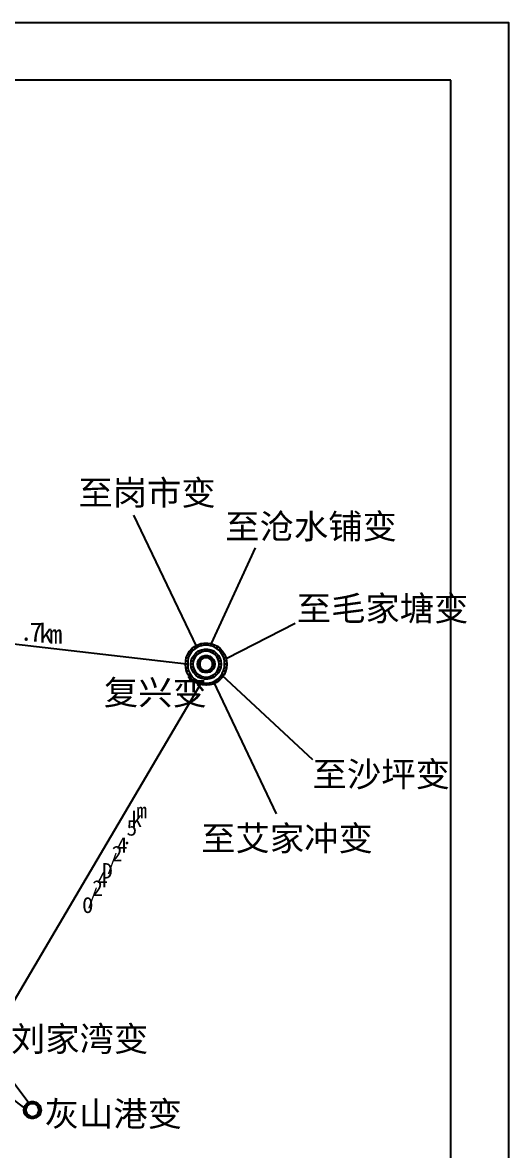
# Model space of a CAD drawing. Header units: metres. Extents: x 17 to 1341, y 17 to 859.
# Drawn here: x 969 to 1207, y 304 to 859 of the extents above; entities that cross this region are included whole.
import ezdxf

# ---------------------------------------------------------------- set-up
doc = ezdxf.new("R2010")
doc.units = ezdxf.units.M
for name, color, linetype in [('LINES', 7, 'Continuous'), ('POLYLINES', 4, 'Continuous'), ('RECTS', 7, 'Continuous'), ('TEXTS', 3, 'Continuous')]:
    doc.layers.add(name, color=color, linetype=linetype)

msp = doc.modelspace()

# ---------------------------------------------------------------- linework, layer by layer
at = {"layer": 'LINES'}
for p, q in [((1179.14, 830.45), (87.76, 830.45)), ((1179.14, 45.22), (1179.14, 830.45)), ((1023.33, 616.61), (1054.15, 551.81)), ((1082.95, 600.48), (1061.35, 553.54)), ((1049.32, 543.24), (875.3, 563.33)), ((1102.75, 563.33), (1069.19, 546.05)), ((1056.38, 533.74), (955.29, 362.09)), ((1062.5, 534.67), (1093.31, 469.73)), ((1111.31, 496.3), (1066.89, 537.7)), ((969.91, 324.94), (849.67, 416.09)), ((971.78, 327.38), (954.14, 351.07))]:
    msp.add_line(p, q, dxfattribs=at)
at = {"layer": 'POLYLINES'}
for points in [[(1051.63, 549.07), (1050.76, 547.78), (1049.9, 548.21), (1050.76, 549.65), (1051.63, 549.07)], [(1051.63, 549.07), (1050.76, 547.78), (1049.9, 548.21), (1050.76, 549.65), (1051.63, 549.07)], [(1052.63, 550.22), (1051.63, 549.07), (1050.76, 549.65), (1051.91, 550.94), (1052.63, 550.22)], [(1052.63, 550.22), (1051.63, 549.07), (1050.76, 549.65), (1051.91, 550.94), (1052.63, 550.22)], [(1053.79, 551.09), (1052.63, 550.22), (1051.91, 550.94), (1053.21, 551.95), (1053.79, 551.09)], [(1053.79, 551.09), (1052.63, 550.22), (1051.91, 550.94), (1053.21, 551.95), (1053.79, 551.09)], [(1055.23, 551.95), (1053.79, 551.09), (1053.21, 551.95), (1054.79, 552.82), (1055.23, 551.95)], [(1055.23, 551.95), (1053.79, 551.09), (1053.21, 551.95), (1054.79, 552.82), (1055.23, 551.95)], [(1055.8, 548.78), (1054.65, 548.06), (1053.93, 548.78), (1055.23, 549.79), (1055.8, 548.78)], [(1055.8, 548.78), (1054.65, 548.06), (1053.93, 548.78), (1055.23, 549.79), (1055.8, 548.78)], [(1056.67, 552.38), (1055.23, 551.95), (1054.79, 552.82), (1056.38, 553.39), (1056.67, 552.38)], [(1056.67, 552.38), (1055.23, 551.95), (1054.79, 552.82), (1056.38, 553.39), (1056.67, 552.38)], [(1056.95, 549.36), (1055.8, 548.78), (1055.23, 549.79), (1056.67, 550.37), (1056.95, 549.36)], [(1056.95, 549.36), (1055.8, 548.78), (1055.23, 549.79), (1056.67, 550.37), (1056.95, 549.36)], [(1058.11, 552.67), (1056.67, 552.38), (1056.38, 553.39), (1057.96, 553.68), (1058.11, 552.67)], [(1058.11, 552.67), (1056.67, 552.38), (1056.38, 553.39), (1057.96, 553.68), (1058.11, 552.67)], [(1058.25, 549.65), (1056.95, 549.36), (1056.67, 550.37), (1058.11, 550.66), (1058.25, 549.65)], [(1058.25, 549.65), (1056.95, 549.36), (1056.67, 550.37), (1058.11, 550.66), (1058.25, 549.65)], [(1059.69, 552.67), (1058.11, 552.67), (1057.96, 553.68), (1059.69, 553.68), (1059.69, 552.67)], [(1059.69, 552.67), (1058.11, 552.67), (1057.96, 553.68), (1059.69, 553.68), (1059.69, 552.67)], [(1059.55, 549.65), (1058.25, 549.65), (1058.11, 550.66), (1059.69, 550.66), (1059.55, 549.65)], [(1059.55, 549.65), (1058.25, 549.65), (1058.11, 550.66), (1059.69, 550.66), (1059.55, 549.65)], [(1060.84, 549.36), (1059.55, 549.65), (1059.69, 550.66), (1061.27, 550.37), (1060.84, 549.36)], [(1060.84, 549.36), (1059.55, 549.65), (1059.69, 550.66), (1061.27, 550.37), (1060.84, 549.36)], [(1061.13, 552.38), (1059.69, 552.67), (1059.69, 553.68), (1061.42, 553.39), (1061.13, 552.38)], [(1061.13, 552.38), (1059.69, 552.67), (1059.69, 553.68), (1061.42, 553.39), (1061.13, 552.38)], [(1062.14, 548.78), (1060.84, 549.36), (1061.27, 550.37), (1062.71, 549.79), (1062.14, 548.78)], [(1062.14, 548.78), (1060.84, 549.36), (1061.27, 550.37), (1062.71, 549.79), (1062.14, 548.78)], [(1062.57, 551.95), (1061.13, 552.38), (1061.42, 553.39), (1063, 552.82), (1062.57, 551.95)], [(1062.57, 551.95), (1061.13, 552.38), (1061.42, 553.39), (1063, 552.82), (1062.57, 551.95)], [(1063.15, 548.06), (1062.14, 548.78), (1062.71, 549.79), (1063.87, 548.78), (1063.15, 548.06)], [(1063.15, 548.06), (1062.14, 548.78), (1062.71, 549.79), (1063.87, 548.78), (1063.15, 548.06)], [(1064.01, 551.09), (1062.57, 551.95), (1063, 552.82), (1064.59, 552.1), (1064.01, 551.09)], [(1064.01, 551.09), (1062.57, 551.95), (1063, 552.82), (1064.59, 552.1), (1064.01, 551.09)], [(1065.16, 550.22), (1064.01, 551.09), (1064.59, 552.1), (1065.88, 550.94), (1065.16, 550.22)], [(1065.16, 550.22), (1064.01, 551.09), (1064.59, 552.1), (1065.88, 550.94), (1065.16, 550.22)], [(1066.17, 549.07), (1065.16, 550.22), (1065.88, 550.94), (1067.03, 549.65), (1066.17, 549.07)], [(1066.17, 549.07), (1065.16, 550.22), (1065.88, 550.94), (1067.03, 549.65), (1066.17, 549.07)], [(1067.03, 547.78), (1066.17, 549.07), (1067.03, 549.65), (1067.9, 548.21), (1067.03, 547.78)], [(1067.03, 547.78), (1066.17, 549.07), (1067.03, 549.65), (1067.9, 548.21), (1067.03, 547.78)], [(1049.9, 544.75), (1049.9, 543.31), (1048.75, 543.31), (1048.89, 544.9), (1049.9, 544.75)], [(1049.9, 544.75), (1049.9, 543.31), (1048.75, 543.31), (1048.89, 544.9), (1049.9, 544.75)], [(1050.19, 546.34), (1049.9, 544.75), (1048.89, 544.9), (1049.18, 546.62), (1050.19, 546.34)], [(1050.19, 546.34), (1049.9, 544.75), (1048.89, 544.9), (1049.18, 546.62), (1050.19, 546.34)], [(1050.76, 547.78), (1050.19, 546.34), (1049.18, 546.62), (1049.9, 548.21), (1050.76, 547.78)], [(1050.76, 547.78), (1050.19, 546.34), (1049.18, 546.62), (1049.9, 548.21), (1050.76, 547.78)], [(1052.63, 544.61), (1052.49, 543.31), (1051.48, 543.31), (1051.63, 544.9), (1052.63, 544.61)], [(1052.63, 544.61), (1052.49, 543.31), (1051.48, 543.31), (1051.63, 544.9), (1052.63, 544.61)], [(1053.07, 545.9), (1052.63, 544.61), (1051.63, 544.9), (1052.06, 546.34), (1053.07, 545.9)], [(1053.07, 545.9), (1052.63, 544.61), (1051.63, 544.9), (1052.06, 546.34), (1053.07, 545.9)], [(1053.79, 547.06), (1053.07, 545.9), (1052.06, 546.34), (1052.92, 547.63), (1053.79, 547.06)], [(1053.79, 547.06), (1053.07, 545.9), (1052.06, 546.34), (1052.92, 547.63), (1053.79, 547.06)], [(1054.65, 548.06), (1053.79, 547.06), (1052.92, 547.63), (1053.93, 548.78), (1054.65, 548.06)], [(1054.65, 548.06), (1053.79, 547.06), (1052.92, 547.63), (1053.93, 548.78), (1054.65, 548.06)], [(1055.8, 544.18), (1055.8, 543.31), (1054.65, 543.31), (1054.79, 544.46), (1055.8, 544.18)], [(1055.8, 544.18), (1055.8, 543.31), (1054.65, 543.31), (1054.79, 544.46), (1055.8, 544.18)], [(1056.23, 545.04), (1055.8, 544.18), (1054.79, 544.46), (1055.37, 545.62), (1056.23, 545.04)], [(1056.23, 545.04), (1055.8, 544.18), (1054.79, 544.46), (1055.37, 545.62), (1056.23, 545.04)], [(1056.81, 545.76), (1056.23, 545.04), (1055.37, 545.62), (1056.09, 546.48), (1056.81, 545.76)], [(1056.81, 545.76), (1056.23, 545.04), (1055.37, 545.62), (1056.09, 546.48), (1056.81, 545.76)], [(1057.53, 546.19), (1056.81, 545.76), (1056.09, 546.48), (1057.1, 547.2), (1057.53, 546.19)], [(1057.53, 546.19), (1056.81, 545.76), (1056.09, 546.48), (1057.1, 547.2), (1057.53, 546.19)], [(1058.54, 546.48), (1057.53, 546.19), (1057.1, 547.2), (1058.25, 547.49), (1058.54, 546.48)], [(1058.54, 546.48), (1057.53, 546.19), (1057.1, 547.2), (1058.25, 547.49), (1058.54, 546.48)], [(1059.4, 546.48), (1058.54, 546.48), (1058.25, 547.49), (1059.55, 547.49), (1059.4, 546.48)], [(1059.4, 546.48), (1058.54, 546.48), (1058.25, 547.49), (1059.55, 547.49), (1059.4, 546.48)], [(1060.27, 546.19), (1059.4, 546.48), (1059.55, 547.49), (1060.7, 547.2), (1060.27, 546.19)], [(1060.27, 546.19), (1059.4, 546.48), (1059.55, 547.49), (1060.7, 547.2), (1060.27, 546.19)], [(1060.99, 545.76), (1060.27, 546.19), (1060.7, 547.2), (1061.71, 546.48), (1060.99, 545.76)], [(1060.99, 545.76), (1060.27, 546.19), (1060.7, 547.2), (1061.71, 546.48), (1060.99, 545.76)], [(1061.56, 545.04), (1060.99, 545.76), (1061.71, 546.48), (1062.57, 545.62), (1061.56, 545.04)], [(1061.56, 545.04), (1060.99, 545.76), (1061.71, 546.48), (1062.57, 545.62), (1061.56, 545.04)], [(1061.99, 544.18), (1061.56, 545.04), (1062.57, 545.62), (1063, 544.46), (1061.99, 544.18)], [(1061.99, 544.18), (1061.56, 545.04), (1062.57, 545.62), (1063, 544.46), (1061.99, 544.18)], [(1062.14, 543.31), (1061.99, 544.18), (1063, 544.46), (1063.15, 543.31), (1062.14, 543.31)], [(1062.14, 543.31), (1061.99, 544.18), (1063, 544.46), (1063.15, 543.31), (1062.14, 543.31)], [(1064.15, 547.06), (1063.15, 548.06), (1063.87, 548.78), (1065.02, 547.63), (1064.15, 547.06)], [(1064.15, 547.06), (1063.15, 548.06), (1063.87, 548.78), (1065.02, 547.63), (1064.15, 547.06)], [(1064.73, 545.9), (1064.15, 547.06), (1065.02, 547.63), (1065.74, 546.34), (1064.73, 545.9)], [(1064.73, 545.9), (1064.15, 547.06), (1065.02, 547.63), (1065.74, 546.34), (1064.73, 545.9)], [(1065.16, 544.61), (1064.73, 545.9), (1065.74, 546.34), (1066.17, 544.9), (1065.16, 544.61)], [(1065.16, 544.61), (1064.73, 545.9), (1065.74, 546.34), (1066.17, 544.9), (1065.16, 544.61)], [(1065.31, 543.31), (1065.16, 544.61), (1066.17, 544.9), (1066.31, 543.31), (1065.31, 543.31)], [(1065.31, 543.31), (1065.16, 544.61), (1066.17, 544.9), (1066.31, 543.31), (1065.31, 543.31)], [(1067.61, 546.34), (1067.03, 547.78), (1067.9, 548.21), (1068.62, 546.62), (1067.61, 546.34)], [(1067.61, 546.34), (1067.03, 547.78), (1067.9, 548.21), (1068.62, 546.62), (1067.61, 546.34)], [(1067.9, 544.9), (1067.61, 546.34), (1068.62, 546.62), (1068.91, 545.04), (1067.9, 544.9)], [(1067.9, 544.9), (1067.61, 546.34), (1068.62, 546.62), (1068.91, 545.04), (1067.9, 544.9)], [(1067.9, 543.31), (1067.9, 544.9), (1068.91, 545.04), (1069.05, 543.31), (1067.9, 543.31)], [(1067.9, 543.31), (1067.9, 544.9), (1068.91, 545.04), (1069.05, 543.31), (1067.9, 543.31)], [(1049.9, 543.31), (1049.9, 541.58), (1048.89, 541.44), (1048.75, 543.31), (1049.9, 543.31)], [(1049.9, 543.31), (1049.9, 541.58), (1048.89, 541.44), (1048.75, 543.31), (1049.9, 543.31)], [(1049.9, 541.58), (1050.33, 540.14), (1049.32, 539.71), (1048.89, 541.44), (1049.9, 541.58)], [(1049.9, 541.58), (1050.33, 540.14), (1049.32, 539.71), (1048.89, 541.44), (1049.9, 541.58)], [(1050.33, 540.14), (1051.05, 538.56), (1050.04, 538.13), (1049.32, 539.71), (1050.33, 540.14)], [(1050.33, 540.14), (1051.05, 538.56), (1050.04, 538.13), (1049.32, 539.71), (1050.33, 540.14)], [(1051.05, 538.56), (1051.91, 537.26), (1051.05, 536.69), (1050.04, 538.13), (1051.05, 538.56)], [(1051.05, 538.56), (1051.91, 537.26), (1051.05, 536.69), (1050.04, 538.13), (1051.05, 538.56)], [(1052.49, 543.31), (1052.63, 542.02), (1051.63, 541.73), (1051.48, 543.31), (1052.49, 543.31)], [(1052.49, 543.31), (1052.63, 542.02), (1051.63, 541.73), (1051.48, 543.31), (1052.49, 543.31)], [(1052.63, 542.02), (1053.07, 540.72), (1052.06, 540.29), (1051.63, 541.73), (1052.63, 542.02)], [(1052.63, 542.02), (1053.07, 540.72), (1052.06, 540.29), (1051.63, 541.73), (1052.63, 542.02)], [(1053.07, 540.72), (1053.79, 539.57), (1052.92, 538.99), (1052.06, 540.29), (1053.07, 540.72)], [(1053.07, 540.72), (1053.79, 539.57), (1052.92, 538.99), (1052.06, 540.29), (1053.07, 540.72)], [(1053.79, 539.57), (1054.65, 538.56), (1053.93, 537.84), (1052.92, 538.99), (1053.79, 539.57)], [(1053.79, 539.57), (1054.65, 538.56), (1053.93, 537.84), (1052.92, 538.99), (1053.79, 539.57)], [(1054.65, 538.56), (1055.8, 537.84), (1055.23, 536.83), (1053.93, 537.84), (1054.65, 538.56)], [(1054.65, 538.56), (1055.8, 537.84), (1055.23, 536.83), (1053.93, 537.84), (1054.65, 538.56)], [(1055.8, 543.31), (1055.8, 542.45), (1054.79, 542.16), (1054.65, 543.31), (1055.8, 543.31)], [(1055.8, 543.31), (1055.8, 542.45), (1054.79, 542.16), (1054.65, 543.31), (1055.8, 543.31)], [(1055.8, 542.45), (1056.23, 541.58), (1055.37, 541.01), (1054.79, 542.16), (1055.8, 542.45)], [(1055.8, 542.45), (1056.23, 541.58), (1055.37, 541.01), (1054.79, 542.16), (1055.8, 542.45)], [(1056.23, 541.58), (1056.81, 540.86), (1056.09, 540.14), (1055.37, 541.01), (1056.23, 541.58)], [(1056.23, 541.58), (1056.81, 540.86), (1056.09, 540.14), (1055.37, 541.01), (1056.23, 541.58)], [(1056.81, 540.86), (1057.53, 540.43), (1057.1, 539.42), (1056.09, 540.14), (1056.81, 540.86)], [(1056.81, 540.86), (1057.53, 540.43), (1057.1, 539.42), (1056.09, 540.14), (1056.81, 540.86)], [(1057.53, 540.43), (1058.54, 540.14), (1058.25, 539.14), (1057.1, 539.42), (1057.53, 540.43)], [(1057.53, 540.43), (1058.54, 540.14), (1058.25, 539.14), (1057.1, 539.42), (1057.53, 540.43)], [(1058.54, 540.14), (1059.4, 540.14), (1059.55, 539.14), (1058.25, 539.14), (1058.54, 540.14)], [(1058.54, 540.14), (1059.4, 540.14), (1059.55, 539.14), (1058.25, 539.14), (1058.54, 540.14)], [(1059.4, 540.14), (1060.27, 540.43), (1060.7, 539.42), (1059.55, 539.14), (1059.4, 540.14)], [(1059.4, 540.14), (1060.27, 540.43), (1060.7, 539.42), (1059.55, 539.14), (1059.4, 540.14)], [(1060.27, 540.43), (1060.99, 540.86), (1061.71, 540.14), (1060.7, 539.42), (1060.27, 540.43)], [(1060.27, 540.43), (1060.99, 540.86), (1061.71, 540.14), (1060.7, 539.42), (1060.27, 540.43)], [(1060.99, 540.86), (1061.56, 541.58), (1062.57, 541.01), (1061.71, 540.14), (1060.99, 540.86)], [(1060.99, 540.86), (1061.56, 541.58), (1062.57, 541.01), (1061.71, 540.14), (1060.99, 540.86)], [(1061.56, 541.58), (1061.99, 542.45), (1063, 542.16), (1062.57, 541.01), (1061.56, 541.58)], [(1061.56, 541.58), (1061.99, 542.45), (1063, 542.16), (1062.57, 541.01), (1061.56, 541.58)], [(1061.99, 542.45), (1062.14, 543.31), (1063.15, 543.31), (1063, 542.16), (1061.99, 542.45)], [(1061.99, 542.45), (1062.14, 543.31), (1063.15, 543.31), (1063, 542.16), (1061.99, 542.45)], [(1062.14, 537.84), (1063.15, 538.56), (1063.87, 537.84), (1062.71, 536.83), (1062.14, 537.84)], [(1062.14, 537.84), (1063.15, 538.56), (1063.87, 537.84), (1062.71, 536.83), (1062.14, 537.84)], [(1063.15, 538.56), (1064.15, 539.57), (1065.02, 538.99), (1063.87, 537.84), (1063.15, 538.56)], [(1063.15, 538.56), (1064.15, 539.57), (1065.02, 538.99), (1063.87, 537.84), (1063.15, 538.56)], [(1064.15, 539.57), (1064.73, 540.72), (1065.74, 540.29), (1065.02, 538.99), (1064.15, 539.57)], [(1064.15, 539.57), (1064.73, 540.72), (1065.74, 540.29), (1065.02, 538.99), (1064.15, 539.57)], [(1064.73, 540.72), (1065.16, 542.02), (1066.17, 541.73), (1065.74, 540.29), (1064.73, 540.72)], [(1064.73, 540.72), (1065.16, 542.02), (1066.17, 541.73), (1065.74, 540.29), (1064.73, 540.72)], [(1065.16, 542.02), (1065.31, 543.31), (1066.31, 543.31), (1066.17, 541.73), (1065.16, 542.02)], [(1065.16, 542.02), (1065.31, 543.31), (1066.31, 543.31), (1066.17, 541.73), (1065.16, 542.02)], [(1065.88, 537.26), (1066.89, 538.7), (1067.75, 538.13), (1066.75, 536.69), (1065.88, 537.26)], [(1065.88, 537.26), (1066.89, 538.7), (1067.75, 538.13), (1066.75, 536.69), (1065.88, 537.26)], [(1066.89, 538.7), (1067.47, 540.14), (1068.47, 539.71), (1067.75, 538.13), (1066.89, 538.7)], [(1066.89, 538.7), (1067.47, 540.14), (1068.47, 539.71), (1067.75, 538.13), (1066.89, 538.7)], [(1067.47, 540.14), (1067.9, 541.73), (1068.91, 541.44), (1068.47, 539.71), (1067.47, 540.14)], [(1067.47, 540.14), (1067.9, 541.73), (1068.91, 541.44), (1068.47, 539.71), (1067.47, 540.14)], [(1067.9, 541.73), (1067.9, 543.31), (1069.05, 543.31), (1068.91, 541.44), (1067.9, 541.73)], [(1067.9, 541.73), (1067.9, 543.31), (1069.05, 543.31), (1068.91, 541.44), (1067.9, 541.73)], [(1051.91, 537.26), (1053.07, 536.11), (1052.35, 535.39), (1051.05, 536.69), (1051.91, 537.26)], [(1051.91, 537.26), (1053.07, 536.11), (1052.35, 535.39), (1051.05, 536.69), (1051.91, 537.26)], [(1053.07, 536.11), (1054.36, 535.25), (1053.79, 534.24), (1052.35, 535.39), (1053.07, 536.11)], [(1053.07, 536.11), (1054.36, 535.25), (1053.79, 534.24), (1052.35, 535.39), (1053.07, 536.11)], [(1054.36, 535.25), (1055.8, 534.53), (1055.37, 533.52), (1053.79, 534.24), (1054.36, 535.25)], [(1054.36, 535.25), (1055.8, 534.53), (1055.37, 533.52), (1053.79, 534.24), (1054.36, 535.25)], [(1055.8, 537.84), (1056.95, 537.26), (1056.67, 536.26), (1055.23, 536.83), (1055.8, 537.84)], [(1055.8, 537.84), (1056.95, 537.26), (1056.67, 536.26), (1055.23, 536.83), (1055.8, 537.84)], [(1055.8, 534.53), (1057.24, 534.1), (1057.1, 533.09), (1055.37, 533.52), (1055.8, 534.53)], [(1055.8, 534.53), (1057.24, 534.1), (1057.1, 533.09), (1055.37, 533.52), (1055.8, 534.53)], [(1056.95, 537.26), (1058.25, 536.98), (1058.11, 535.97), (1056.67, 536.26), (1056.95, 537.26)], [(1056.95, 537.26), (1058.25, 536.98), (1058.11, 535.97), (1056.67, 536.26), (1056.95, 537.26)], [(1057.24, 534.1), (1058.97, 533.95), (1058.97, 532.94), (1057.1, 533.09), (1057.24, 534.1)], [(1057.24, 534.1), (1058.97, 533.95), (1058.97, 532.94), (1057.1, 533.09), (1057.24, 534.1)], [(1058.25, 536.98), (1059.55, 536.98), (1059.69, 535.97), (1058.11, 535.97), (1058.25, 536.98)], [(1058.25, 536.98), (1059.55, 536.98), (1059.69, 535.97), (1058.11, 535.97), (1058.25, 536.98)], [(1058.97, 533.95), (1060.55, 534.1), (1060.7, 533.09), (1058.97, 532.94), (1058.97, 533.95)], [(1058.97, 533.95), (1060.55, 534.1), (1060.7, 533.09), (1058.97, 532.94), (1058.97, 533.95)], [(1059.55, 536.98), (1060.84, 537.26), (1061.27, 536.26), (1059.69, 535.97), (1059.55, 536.98)], [(1059.55, 536.98), (1060.84, 537.26), (1061.27, 536.26), (1059.69, 535.97), (1059.55, 536.98)], [(1060.55, 534.1), (1061.99, 534.53), (1062.43, 533.52), (1060.7, 533.09), (1060.55, 534.1)], [(1060.55, 534.1), (1061.99, 534.53), (1062.43, 533.52), (1060.7, 533.09), (1060.55, 534.1)], [(1060.84, 537.26), (1062.14, 537.84), (1062.71, 536.83), (1061.27, 536.26), (1060.84, 537.26)], [(1060.84, 537.26), (1062.14, 537.84), (1062.71, 536.83), (1061.27, 536.26), (1060.84, 537.26)], [(1061.99, 534.53), (1063.58, 535.25), (1064.01, 534.24), (1062.43, 533.52), (1061.99, 534.53)], [(1061.99, 534.53), (1063.58, 535.25), (1064.01, 534.24), (1062.43, 533.52), (1061.99, 534.53)], [(1063.58, 535.25), (1064.87, 536.11), (1065.45, 535.39), (1064.01, 534.24), (1063.58, 535.25)], [(1063.58, 535.25), (1064.87, 536.11), (1065.45, 535.39), (1064.01, 534.24), (1063.58, 535.25)], [(1064.87, 536.11), (1065.88, 537.26), (1066.75, 536.69), (1065.45, 535.39), (1064.87, 536.11)], [(1064.87, 536.11), (1065.88, 537.26), (1066.75, 536.69), (1065.45, 535.39), (1064.87, 536.11)], [(971.56, 326.45), (970.84, 325.73), (969.98, 326.3), (970.84, 327.31), (971.56, 326.45)], [(971.56, 326.45), (970.84, 325.73), (969.98, 326.3), (970.84, 327.31), (971.56, 326.45)], [(972.28, 327.02), (971.56, 326.45), (970.84, 327.31), (971.85, 327.89), (972.28, 327.02)], [(972.28, 327.02), (971.56, 326.45), (970.84, 327.31), (971.85, 327.89), (972.28, 327.02)], [(973.15, 327.17), (972.28, 327.02), (971.85, 327.89), (973, 328.32), (973.15, 327.17)], [(973.15, 327.17), (972.28, 327.02), (971.85, 327.89), (973, 328.32), (973.15, 327.17)], [(974.01, 327.17), (973.15, 327.17), (973, 328.32), (974.15, 328.32), (974.01, 327.17)], [(974.01, 327.17), (973.15, 327.17), (973, 328.32), (974.15, 328.32), (974.01, 327.17)], [(974.87, 327.02), (974.01, 327.17), (974.15, 328.32), (975.31, 327.89), (974.87, 327.02)], [(974.87, 327.02), (974.01, 327.17), (974.15, 328.32), (975.31, 327.89), (974.87, 327.02)], [(975.74, 326.45), (974.87, 327.02), (975.31, 327.89), (976.31, 327.31), (975.74, 326.45)], [(975.74, 326.45), (974.87, 327.02), (975.31, 327.89), (976.31, 327.31), (975.74, 326.45)], [(976.31, 325.73), (975.74, 326.45), (976.31, 327.31), (977.18, 326.3), (976.31, 325.73)], [(976.31, 325.73), (975.74, 326.45), (976.31, 327.31), (977.18, 326.3), (976.31, 325.73)], [(970.55, 325.01), (970.41, 324), (969.4, 324), (969.55, 325.3), (970.55, 325.01)], [(970.55, 325.01), (970.41, 324), (969.4, 324), (969.55, 325.3), (970.55, 325.01)], [(970.41, 324), (970.55, 323.14), (969.55, 322.85), (969.4, 324), (970.41, 324)], [(970.41, 324), (970.55, 323.14), (969.55, 322.85), (969.4, 324), (970.41, 324)], [(970.84, 325.73), (970.55, 325.01), (969.55, 325.3), (969.98, 326.3), (970.84, 325.73)], [(970.84, 325.73), (970.55, 325.01), (969.55, 325.3), (969.98, 326.3), (970.84, 325.73)], [(970.55, 323.14), (970.84, 322.27), (969.98, 321.7), (969.55, 322.85), (970.55, 323.14)], [(970.55, 323.14), (970.84, 322.27), (969.98, 321.7), (969.55, 322.85), (970.55, 323.14)], [(970.84, 322.27), (971.56, 321.7), (970.84, 320.83), (969.98, 321.7), (970.84, 322.27)], [(970.84, 322.27), (971.56, 321.7), (970.84, 320.83), (969.98, 321.7), (970.84, 322.27)], [(971.56, 321.7), (972.28, 321.12), (971.85, 320.26), (970.84, 320.83), (971.56, 321.7)], [(971.56, 321.7), (972.28, 321.12), (971.85, 320.26), (970.84, 320.83), (971.56, 321.7)], [(974.87, 321.12), (975.74, 321.7), (976.31, 320.83), (975.31, 320.26), (974.87, 321.12)], [(974.87, 321.12), (975.74, 321.7), (976.31, 320.83), (975.31, 320.26), (974.87, 321.12)], [(975.74, 321.7), (976.31, 322.27), (977.18, 321.7), (976.31, 320.83), (975.74, 321.7)], [(975.74, 321.7), (976.31, 322.27), (977.18, 321.7), (976.31, 320.83), (975.74, 321.7)], [(976.6, 325.01), (976.31, 325.73), (977.18, 326.3), (977.61, 325.3), (976.6, 325.01)], [(976.6, 325.01), (976.31, 325.73), (977.18, 326.3), (977.61, 325.3), (976.6, 325.01)], [(976.31, 322.27), (976.6, 323.14), (977.61, 322.85), (977.18, 321.7), (976.31, 322.27)], [(976.31, 322.27), (976.6, 323.14), (977.61, 322.85), (977.18, 321.7), (976.31, 322.27)], [(976.75, 324), (976.6, 325.01), (977.61, 325.3), (977.9, 324), (976.75, 324)], [(976.75, 324), (976.6, 325.01), (977.61, 325.3), (977.9, 324), (976.75, 324)], [(976.6, 323.14), (976.75, 324), (977.9, 324), (977.61, 322.85), (976.6, 323.14)], [(976.6, 323.14), (976.75, 324), (977.9, 324), (977.61, 322.85), (976.6, 323.14)], [(972.28, 321.12), (973.15, 320.83), (973, 319.82), (971.85, 320.26), (972.28, 321.12)], [(972.28, 321.12), (973.15, 320.83), (973, 319.82), (971.85, 320.26), (972.28, 321.12)], [(973.15, 320.83), (974.01, 320.83), (974.15, 319.82), (973, 319.82), (973.15, 320.83)], [(973.15, 320.83), (974.01, 320.83), (974.15, 319.82), (973, 319.82), (973.15, 320.83)], [(974.01, 320.83), (974.87, 321.12), (975.31, 320.26), (974.15, 319.82), (974.01, 320.83)], [(974.01, 320.83), (974.87, 321.12), (975.31, 320.26), (974.15, 319.82), (974.01, 320.83)]]:
    msp.add_lwpolyline(points, dxfattribs=at)
at = {"layer": 'RECTS'}
msp.add_lwpolyline([(16.84, 858.82), (1207.43, 858.82), (1207.43, 16.85), (16.84, 16.85)], dxfattribs=at)

# ---------------------------------------------------------------- texts
at = {"layer": 'TEXTS', "width": 1.066667}
for s, p in [('至岗市变', (996.19, 621.52)), ('至沧水铺变', (1068.33, 604.96)), ('至毛家塘变', (1103.47, 564.64)), ('复兴变', (1008.71, 523.31)), ('至沙坪变', (1111.24, 483.14)), ('至艾家冲变', (1056.52, 451.6)), ('刘家湾变', (963.07, 352.96)), ('灰山港变', (979.63, 316.1))]:
    msp.add_text(s, height=12.16, dxfattribs=at).set_placement(p)
at = {"layer": 'TEXTS'}
for s, height, p in [('7', 9.45, (972.15, 554.35)), ('k', 9.45, (976.99, 553.84)), ('m', 9.45, (981.83, 553.33)), ('.', 9.45, (967.32, 554.86)), ('m', 7.68, (1024.66, 467.44)), ('5', 7.68, (1019.84, 458.98)), ('k', 7.68, (1022.25, 463.21)), ('4', 7.68, (1015.03, 450.53)), ('.', 7.68, (1017.44, 454.76)), ('/', 7.68, (1010.22, 442.07)), ('2', 7.68, (1012.63, 446.3)), ('D', 7.68, (1007.82, 437.84)), ('4', 7.68, (1005.41, 433.61)), ('/', 7.68, (1000.6, 425.16)), ('2', 7.68, (1003, 429.38)), ('O', 7.68, (998.19, 420.93))]:
    msp.add_text(s, height=height, dxfattribs=at).set_placement(p)

doc.saveas('drawing.dxf')
